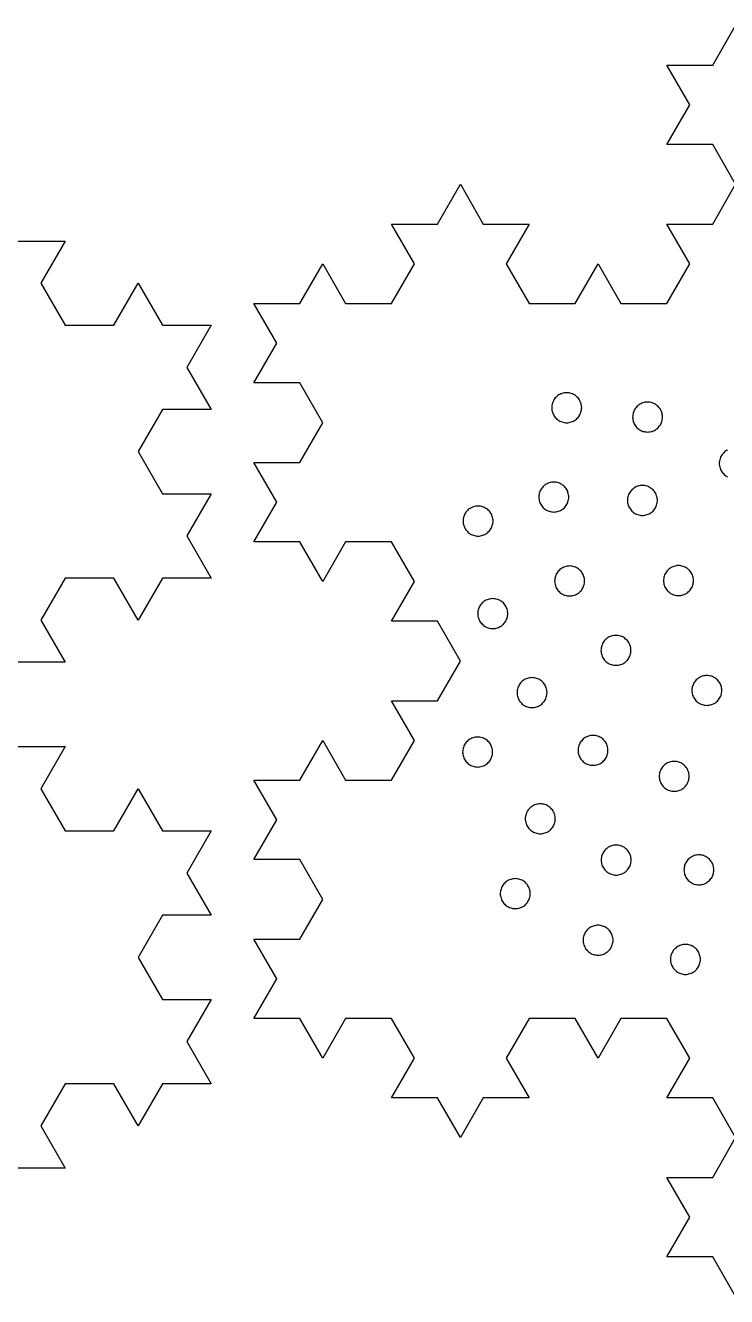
# Model space of a CAD drawing. Header units: millimetres. Extents: x 0 to 377, y 0 to 280.
# Drawn here: x 239.4 to 305, y 153.7 to 272.6 of the extents above; entities that cross this region are included whole.
import ezdxf

# ---------------------------------------------------------------- set-up
doc = ezdxf.new("R2010")
doc.units = ezdxf.units.MM
doc.layers.add('CUT', color=1, linetype='Continuous')

msp = doc.modelspace()

# ---------------------------------------------------------------- linework, layer by layer
at = {"layer": 'CUT'}
for points in [[(305.8, 153.7), (303.66, 157.41), (299.37, 157.41), (301.51, 161.13), (299.37, 164.84), (303.66, 164.84), (305.8, 168.56), (303.66, 172.27), (299.37, 172.27), (301.51, 175.99), (299.37, 179.7), (295.08, 179.7), (292.94, 175.99), (290.79, 179.7), (286.5, 179.7), (284.36, 175.99), (286.5, 172.27), (282.21, 172.27), (280.07, 168.56), (277.92, 172.27), (273.63, 172.27), (275.78, 175.99), (273.63, 179.7), (269.34, 179.7), (267.2, 175.99), (265.05, 179.7), (260.76, 179.7), (262.91, 183.41), (260.76, 187.13), (265.05, 187.13), (267.2, 190.84), (265.05, 194.56), (260.76, 194.56), (262.91, 198.27), (260.76, 201.99), (265.05, 201.99), (267.2, 205.7), (269.34, 201.99), (273.63, 201.99), (275.78, 205.7), (273.63, 209.42), (277.92, 209.42), (280.07, 213.13), (277.92, 216.85), (273.63, 216.85), (275.78, 220.56), (273.63, 224.28), (269.34, 224.28), (267.2, 220.56), (265.05, 224.28), (260.76, 224.28), (262.91, 227.99), (260.76, 231.71), (265.05, 231.71), (267.2, 235.42), (265.05, 239.14), (260.76, 239.14), (262.91, 242.85), (260.76, 246.57), (265.05, 246.57), (267.2, 250.28), (269.34, 246.57), (273.63, 246.57), (275.78, 250.28), (273.63, 254), (277.92, 254), (280.07, 257.71), (282.21, 254), (286.5, 254), (284.36, 250.28), (286.5, 246.57), (290.79, 246.57), (292.94, 250.28), (295.08, 246.57), (299.37, 246.57), (301.51, 250.28), (299.37, 254), (303.66, 254), (305.8, 257.71), (303.66, 261.43), (299.37, 261.43), (301.51, 265.14), (299.37, 268.86), (303.66, 268.86), (305.8, 272.57)], [(238.56, 252.41), (243.11, 252.41), (240.84, 248.47), (243.11, 244.53), (247.66, 244.53), (249.94, 248.47), (252.21, 244.53), (256.76, 244.53), (254.49, 240.59), (256.76, 236.65), (252.21, 236.65), (249.94, 232.71), (252.21, 228.77), (256.76, 228.77), (254.49, 224.83), (256.76, 220.89), (252.21, 220.89), (249.94, 216.95), (247.66, 220.89), (243.11, 220.89), (240.84, 216.95), (243.11, 213.01), (238.56, 213.01)], [(305.04, 232.86), (304.95, 232.81), (304.86, 232.75), (304.77, 232.68), (304.69, 232.61), (304.61, 232.52), (304.55, 232.44), (304.48, 232.35), (304.43, 232.25), (304.39, 232.15), (304.35, 232.05), (304.32, 231.94), (304.3, 231.83), (304.28, 231.73), (304.28, 231.62), (304.28, 231.51), (304.3, 231.4), (304.32, 231.29), (304.35, 231.18), (304.39, 231.08), (304.43, 230.98), (304.48, 230.88), (304.55, 230.79), (304.61, 230.71), (304.69, 230.63), (304.77, 230.55), (304.86, 230.48), (304.95, 230.42), (305.04, 230.37)], [(238.56, 205.13), (243.11, 205.13), (240.84, 201.19), (243.11, 197.24), (247.66, 197.24), (249.94, 201.19), (252.21, 197.24), (256.76, 197.24), (254.49, 193.3), (256.76, 189.36), (252.21, 189.36), (249.94, 185.42), (252.21, 181.48), (256.76, 181.48), (254.49, 177.54), (256.76, 173.6), (252.21, 173.6), (249.94, 169.66), (247.66, 173.6), (243.11, 173.6), (240.84, 169.66), (243.11, 165.72), (238.56, 165.72)]]:
    msp.add_lwpolyline(points, dxfattribs=at)
for points in [[(291.3, 236.28), (291.34, 236.39), (291.37, 236.49), (291.39, 236.6), (291.4, 236.71), (291.41, 236.82), (291.4, 236.93), (291.39, 237.04), (291.37, 237.15), (291.34, 237.25), (291.3, 237.35), (291.25, 237.45), (291.2, 237.55), (291.14, 237.64), (291.07, 237.73), (291, 237.81), (290.92, 237.88), (290.83, 237.95), (290.74, 238.01), (290.64, 238.07), (290.54, 238.11), (290.44, 238.15), (290.33, 238.18), (290.23, 238.2), (290.12, 238.21), (290.01, 238.22), (289.9, 238.21), (289.79, 238.2), (289.68, 238.18), (289.57, 238.15), (289.47, 238.11), (289.37, 238.07), (289.27, 238.01), (289.18, 237.95), (289.1, 237.88), (289.02, 237.81), (288.94, 237.73), (288.87, 237.64), (288.81, 237.55), (288.76, 237.45), (288.71, 237.35), (288.67, 237.25), (288.64, 237.15), (288.62, 237.04), (288.61, 236.93), (288.61, 236.82), (288.61, 236.71), (288.62, 236.6), (288.64, 236.49), (288.67, 236.39), (288.71, 236.28), (288.76, 236.18), (288.81, 236.09), (288.87, 236), (288.94, 235.91), (289.02, 235.83), (289.1, 235.75), (289.18, 235.69), (289.27, 235.62), (289.37, 235.57), (289.47, 235.53), (289.57, 235.49), (289.68, 235.46), (289.79, 235.44), (289.9, 235.42), (290.01, 235.42), (290.12, 235.42), (290.23, 235.44), (290.33, 235.46), (290.44, 235.49), (290.54, 235.53), (290.64, 235.57), (290.74, 235.62), (290.83, 235.69), (290.92, 235.75), (291, 235.83), (291.07, 235.91), (291.14, 236), (291.2, 236.09), (291.25, 236.18), (291.3, 236.28)], [(298.86, 235.41), (298.9, 235.51), (298.93, 235.62), (298.95, 235.72), (298.97, 235.83), (298.97, 235.94), (298.97, 236.05), (298.95, 236.16), (298.93, 236.27), (298.9, 236.38), (298.86, 236.48), (298.82, 236.58), (298.77, 236.67), (298.7, 236.77), (298.64, 236.85), (298.56, 236.93), (298.48, 237.01), (298.39, 237.08), (298.3, 237.14), (298.21, 237.19), (298.11, 237.24), (298, 237.27), (297.9, 237.3), (297.79, 237.33), (297.68, 237.34), (297.57, 237.34), (297.46, 237.34), (297.35, 237.33), (297.24, 237.3), (297.14, 237.27), (297.04, 237.24), (296.94, 237.19), (296.84, 237.14), (296.75, 237.08), (296.66, 237.01), (296.58, 236.93), (296.51, 236.85), (296.44, 236.77), (296.38, 236.67), (296.32, 236.58), (296.28, 236.48), (296.24, 236.38), (296.21, 236.27), (296.19, 236.16), (296.18, 236.05), (296.17, 235.94), (296.18, 235.83), (296.19, 235.72), (296.21, 235.62), (296.24, 235.51), (296.28, 235.41), (296.32, 235.31), (296.38, 235.21), (296.44, 235.12), (296.51, 235.03), (296.58, 234.95), (296.66, 234.88), (296.75, 234.81), (296.84, 234.75), (296.94, 234.7), (297.04, 234.65), (297.14, 234.61), (297.24, 234.58), (297.35, 234.56), (297.46, 234.55), (297.57, 234.54), (297.68, 234.55), (297.79, 234.56), (297.9, 234.58), (298, 234.61), (298.11, 234.65), (298.21, 234.7), (298.3, 234.75), (298.39, 234.81), (298.48, 234.88), (298.56, 234.95), (298.64, 235.03), (298.7, 235.12), (298.77, 235.21), (298.82, 235.31), (298.86, 235.41)], [(290.1, 227.93), (290.13, 228.03), (290.16, 228.14), (290.18, 228.24), (290.2, 228.35), (290.2, 228.46), (290.2, 228.57), (290.18, 228.68), (290.16, 228.79), (290.13, 228.89), (290.1, 229), (290.05, 229.1), (290, 229.19), (289.93, 229.29), (289.87, 229.37), (289.79, 229.45), (289.71, 229.53), (289.62, 229.59), (289.53, 229.66), (289.44, 229.71), (289.34, 229.76), (289.23, 229.79), (289.13, 229.82), (289.02, 229.85), (288.91, 229.86), (288.8, 229.86), (288.69, 229.86), (288.58, 229.85), (288.48, 229.82), (288.37, 229.79), (288.27, 229.76), (288.17, 229.71), (288.07, 229.66), (287.98, 229.59), (287.89, 229.53), (287.81, 229.45), (287.74, 229.37), (287.67, 229.29), (287.61, 229.19), (287.55, 229.1), (287.51, 229), (287.47, 228.89), (287.44, 228.79), (287.42, 228.68), (287.41, 228.57), (287.4, 228.46), (287.41, 228.35), (287.42, 228.24), (287.44, 228.14), (287.47, 228.03), (287.51, 227.93), (287.55, 227.83), (287.61, 227.73), (287.67, 227.64), (287.74, 227.55), (287.81, 227.47), (287.89, 227.4), (287.98, 227.33), (288.07, 227.27), (288.17, 227.21), (288.27, 227.17), (288.37, 227.13), (288.48, 227.1), (288.58, 227.08), (288.69, 227.07), (288.8, 227.06), (288.91, 227.07), (289.02, 227.08), (289.13, 227.1), (289.23, 227.13), (289.34, 227.17), (289.44, 227.21), (289.53, 227.27), (289.62, 227.33), (289.71, 227.4), (289.79, 227.47), (289.87, 227.55), (289.93, 227.64), (290, 227.73), (290.05, 227.83), (290.1, 227.93)], [(298.38, 227.61), (298.42, 227.72), (298.45, 227.82), (298.47, 227.93), (298.49, 228.04), (298.49, 228.15), (298.49, 228.26), (298.47, 228.37), (298.45, 228.48), (298.42, 228.58), (298.38, 228.69), (298.34, 228.79), (298.28, 228.88), (298.22, 228.97), (298.15, 229.06), (298.08, 229.14), (298, 229.21), (297.91, 229.28), (297.82, 229.34), (297.73, 229.4), (297.63, 229.44), (297.52, 229.48), (297.42, 229.51), (297.31, 229.53), (297.2, 229.55), (297.09, 229.55), (296.98, 229.55), (296.87, 229.53), (296.76, 229.51), (296.66, 229.48), (296.55, 229.44), (296.45, 229.4), (296.36, 229.34), (296.27, 229.28), (296.18, 229.21), (296.1, 229.14), (296.03, 229.06), (295.96, 228.97), (295.9, 228.88), (295.84, 228.79), (295.8, 228.69), (295.76, 228.58), (295.73, 228.48), (295.71, 228.37), (295.69, 228.26), (295.69, 228.15), (295.69, 228.04), (295.71, 227.93), (295.73, 227.82), (295.76, 227.72), (295.8, 227.61), (295.84, 227.51), (295.9, 227.42), (295.96, 227.33), (296.03, 227.24), (296.1, 227.16), (296.18, 227.09), (296.27, 227.02), (296.36, 226.96), (296.45, 226.9), (296.55, 226.86), (296.66, 226.82), (296.76, 226.79), (296.87, 226.77), (296.98, 226.75), (297.09, 226.75), (297.2, 226.75), (297.31, 226.77), (297.42, 226.79), (297.52, 226.82), (297.63, 226.86), (297.73, 226.9), (297.82, 226.96), (297.91, 227.02), (298, 227.09), (298.08, 227.16), (298.15, 227.24), (298.22, 227.33), (298.28, 227.42), (298.34, 227.51), (298.38, 227.61)], [(283.01, 225.68), (283.05, 225.79), (283.08, 225.89), (283.1, 226), (283.12, 226.11), (283.12, 226.22), (283.12, 226.33), (283.1, 226.44), (283.08, 226.55), (283.05, 226.65), (283.01, 226.76), (282.97, 226.86), (282.92, 226.95), (282.85, 227.04), (282.79, 227.13), (282.71, 227.21), (282.63, 227.29), (282.54, 227.35), (282.45, 227.41), (282.36, 227.47), (282.26, 227.51), (282.15, 227.55), (282.05, 227.58), (281.94, 227.6), (281.83, 227.62), (281.72, 227.62), (281.61, 227.62), (281.5, 227.6), (281.39, 227.58), (281.29, 227.55), (281.19, 227.51), (281.09, 227.47), (280.99, 227.41), (280.9, 227.35), (280.81, 227.29), (280.73, 227.21), (280.66, 227.13), (280.59, 227.04), (280.53, 226.95), (280.47, 226.86), (280.43, 226.76), (280.39, 226.65), (280.36, 226.55), (280.34, 226.44), (280.33, 226.33), (280.32, 226.22), (280.33, 226.11), (280.34, 226), (280.36, 225.89), (280.39, 225.79), (280.43, 225.68), (280.47, 225.58), (280.53, 225.49), (280.59, 225.4), (280.66, 225.31), (280.73, 225.23), (280.81, 225.16), (280.9, 225.09), (280.99, 225.03), (281.09, 224.97), (281.19, 224.93), (281.29, 224.89), (281.39, 224.86), (281.5, 224.84), (281.61, 224.82), (281.72, 224.82), (281.83, 224.82), (281.94, 224.84), (282.05, 224.86), (282.15, 224.89), (282.26, 224.93), (282.36, 224.97), (282.45, 225.03), (282.54, 225.09), (282.63, 225.16), (282.71, 225.23), (282.79, 225.31), (282.85, 225.4), (282.92, 225.49), (282.97, 225.58), (283.01, 225.68)], [(291.57, 220.08), (291.61, 220.18), (291.64, 220.29), (291.66, 220.4), (291.68, 220.51), (291.68, 220.62), (291.68, 220.73), (291.66, 220.84), (291.64, 220.94), (291.61, 221.05), (291.57, 221.15), (291.53, 221.25), (291.47, 221.35), (291.41, 221.44), (291.35, 221.53), (291.27, 221.61), (291.19, 221.68), (291.1, 221.75), (291.01, 221.81), (290.92, 221.86), (290.82, 221.91), (290.71, 221.95), (290.61, 221.98), (290.5, 222), (290.39, 222.01), (290.28, 222.02), (290.17, 222.01), (290.06, 222), (289.95, 221.98), (289.85, 221.95), (289.75, 221.91), (289.65, 221.86), (289.55, 221.81), (289.46, 221.75), (289.37, 221.68), (289.29, 221.61), (289.22, 221.53), (289.15, 221.44), (289.09, 221.35), (289.03, 221.25), (288.99, 221.15), (288.95, 221.05), (288.92, 220.94), (288.9, 220.84), (288.89, 220.73), (288.88, 220.62), (288.89, 220.51), (288.9, 220.4), (288.92, 220.29), (288.95, 220.18), (288.99, 220.08), (289.03, 219.98), (289.09, 219.89), (289.15, 219.79), (289.22, 219.71), (289.29, 219.63), (289.37, 219.55), (289.46, 219.48), (289.55, 219.42), (289.65, 219.37), (289.75, 219.32), (289.85, 219.29), (289.95, 219.26), (290.06, 219.23), (290.17, 219.22), (290.28, 219.22), (290.39, 219.22), (290.5, 219.23), (290.61, 219.26), (290.71, 219.29), (290.82, 219.32), (290.92, 219.37), (291.01, 219.42), (291.1, 219.48), (291.19, 219.55), (291.27, 219.63), (291.35, 219.71), (291.41, 219.79), (291.47, 219.89), (291.53, 219.98), (291.57, 220.08)], [(301.76, 220.11), (301.79, 220.22), (301.82, 220.32), (301.85, 220.43), (301.86, 220.54), (301.86, 220.65), (301.86, 220.76), (301.85, 220.87), (301.82, 220.98), (301.79, 221.08), (301.76, 221.19), (301.71, 221.29), (301.66, 221.38), (301.6, 221.47), (301.53, 221.56), (301.45, 221.64), (301.37, 221.71), (301.29, 221.78), (301.19, 221.84), (301.1, 221.9), (301, 221.94), (300.9, 221.98), (300.79, 222.01), (300.68, 222.03), (300.57, 222.05), (300.46, 222.05), (300.35, 222.05), (300.24, 222.03), (300.14, 222.01), (300.03, 221.98), (299.93, 221.94), (299.83, 221.9), (299.73, 221.84), (299.64, 221.78), (299.55, 221.71), (299.47, 221.64), (299.4, 221.56), (299.33, 221.47), (299.27, 221.38), (299.22, 221.29), (299.17, 221.19), (299.13, 221.08), (299.1, 220.98), (299.08, 220.87), (299.07, 220.76), (299.06, 220.65), (299.07, 220.54), (299.08, 220.43), (299.1, 220.32), (299.13, 220.22), (299.17, 220.11), (299.22, 220.01), (299.27, 219.92), (299.33, 219.83), (299.4, 219.74), (299.47, 219.66), (299.55, 219.59), (299.64, 219.52), (299.73, 219.46), (299.83, 219.4), (299.93, 219.36), (300.03, 219.32), (300.14, 219.29), (300.24, 219.27), (300.35, 219.25), (300.46, 219.25), (300.57, 219.25), (300.68, 219.27), (300.79, 219.29), (300.9, 219.32), (301, 219.36), (301.1, 219.4), (301.19, 219.46), (301.29, 219.52), (301.37, 219.59), (301.45, 219.66), (301.53, 219.74), (301.6, 219.83), (301.66, 219.92), (301.71, 220.01), (301.76, 220.11)], [(284.39, 217.03), (284.43, 217.13), (284.46, 217.24), (284.48, 217.35), (284.49, 217.46), (284.5, 217.57), (284.49, 217.68), (284.48, 217.79), (284.46, 217.89), (284.43, 218), (284.39, 218.1), (284.34, 218.2), (284.29, 218.3), (284.23, 218.39), (284.16, 218.48), (284.09, 218.56), (284.01, 218.63), (283.92, 218.7), (283.83, 218.76), (283.73, 218.81), (283.63, 218.86), (283.53, 218.9), (283.42, 218.93), (283.31, 218.95), (283.21, 218.96), (283.1, 218.97), (282.99, 218.96), (282.88, 218.95), (282.77, 218.93), (282.66, 218.9), (282.56, 218.86), (282.46, 218.81), (282.36, 218.76), (282.27, 218.7), (282.19, 218.63), (282.11, 218.56), (282.03, 218.48), (281.96, 218.39), (281.9, 218.3), (281.85, 218.2), (281.8, 218.1), (281.76, 218), (281.73, 217.89), (281.71, 217.79), (281.7, 217.68), (281.7, 217.57), (281.7, 217.46), (281.71, 217.35), (281.73, 217.24), (281.76, 217.13), (281.8, 217.03), (281.85, 216.93), (281.9, 216.84), (281.96, 216.74), (282.03, 216.66), (282.11, 216.58), (282.19, 216.5), (282.27, 216.43), (282.36, 216.37), (282.46, 216.32), (282.56, 216.27), (282.66, 216.24), (282.77, 216.21), (282.88, 216.18), (282.99, 216.17), (283.1, 216.17), (283.21, 216.17), (283.31, 216.18), (283.42, 216.21), (283.53, 216.24), (283.63, 216.27), (283.73, 216.32), (283.83, 216.37), (283.92, 216.43), (284.01, 216.5), (284.09, 216.58), (284.16, 216.66), (284.23, 216.74), (284.29, 216.84), (284.34, 216.93), (284.39, 217.03)], [(295.91, 213.59), (295.94, 213.7), (295.97, 213.8), (296, 213.91), (296.01, 214.02), (296.01, 214.13), (296.01, 214.24), (296, 214.35), (295.97, 214.46), (295.94, 214.56), (295.91, 214.66), (295.86, 214.76), (295.81, 214.86), (295.75, 214.95), (295.68, 215.04), (295.6, 215.12), (295.52, 215.19), (295.44, 215.26), (295.34, 215.32), (295.25, 215.38), (295.15, 215.42), (295.05, 215.46), (294.94, 215.49), (294.83, 215.51), (294.72, 215.52), (294.61, 215.53), (294.5, 215.52), (294.39, 215.51), (294.29, 215.49), (294.18, 215.46), (294.08, 215.42), (293.98, 215.38), (293.88, 215.32), (293.79, 215.26), (293.7, 215.19), (293.62, 215.12), (293.55, 215.04), (293.48, 214.95), (293.42, 214.86), (293.37, 214.76), (293.32, 214.66), (293.28, 214.56), (293.25, 214.46), (293.23, 214.35), (293.22, 214.24), (293.21, 214.13), (293.22, 214.02), (293.23, 213.91), (293.25, 213.8), (293.28, 213.7), (293.32, 213.59), (293.37, 213.49), (293.42, 213.4), (293.48, 213.31), (293.55, 213.22), (293.62, 213.14), (293.7, 213.06), (293.79, 213), (293.88, 212.93), (293.98, 212.88), (294.08, 212.83), (294.18, 212.8), (294.29, 212.77), (294.39, 212.75), (294.5, 212.73), (294.61, 212.73), (294.72, 212.73), (294.83, 212.75), (294.94, 212.77), (295.05, 212.8), (295.15, 212.83), (295.25, 212.88), (295.34, 212.93), (295.44, 213), (295.52, 213.06), (295.6, 213.14), (295.68, 213.22), (295.75, 213.31), (295.81, 213.4), (295.86, 213.49), (295.91, 213.59)], [(304.41, 209.85), (304.45, 209.95), (304.48, 210.05), (304.5, 210.16), (304.51, 210.27), (304.51, 210.38), (304.51, 210.49), (304.5, 210.6), (304.48, 210.71), (304.45, 210.81), (304.41, 210.92), (304.36, 211.02), (304.31, 211.11), (304.25, 211.2), (304.18, 211.29), (304.1, 211.37), (304.02, 211.45), (303.94, 211.51), (303.85, 211.57), (303.75, 211.63), (303.65, 211.67), (303.55, 211.71), (303.44, 211.74), (303.33, 211.76), (303.22, 211.78), (303.11, 211.78), (303, 211.78), (302.89, 211.76), (302.79, 211.74), (302.68, 211.71), (302.58, 211.67), (302.48, 211.63), (302.38, 211.57), (302.29, 211.51), (302.2, 211.45), (302.12, 211.37), (302.05, 211.29), (301.98, 211.2), (301.92, 211.11), (301.87, 211.02), (301.82, 210.92), (301.78, 210.81), (301.75, 210.71), (301.73, 210.6), (301.72, 210.49), (301.71, 210.38), (301.72, 210.27), (301.73, 210.16), (301.75, 210.05), (301.78, 209.95), (301.82, 209.85), (301.87, 209.75), (301.92, 209.65), (301.98, 209.56), (302.05, 209.47), (302.12, 209.39), (302.2, 209.32), (302.29, 209.25), (302.38, 209.19), (302.48, 209.13), (302.58, 209.09), (302.68, 209.05), (302.79, 209.02), (302.89, 209), (303, 208.99), (303.11, 208.98), (303.22, 208.99), (303.33, 209), (303.44, 209.02), (303.55, 209.05), (303.65, 209.09), (303.75, 209.13), (303.85, 209.19), (303.94, 209.25), (304.02, 209.32), (304.1, 209.39), (304.18, 209.47), (304.25, 209.56), (304.31, 209.65), (304.36, 209.75), (304.41, 209.85)], [(288.06, 209.64), (288.1, 209.74), (288.13, 209.85), (288.15, 209.96), (288.16, 210.07), (288.17, 210.18), (288.16, 210.29), (288.15, 210.4), (288.13, 210.5), (288.1, 210.61), (288.06, 210.71), (288.02, 210.81), (287.96, 210.91), (287.9, 211), (287.83, 211.09), (287.76, 211.17), (287.68, 211.24), (287.59, 211.31), (287.5, 211.37), (287.4, 211.42), (287.3, 211.47), (287.2, 211.51), (287.09, 211.54), (286.99, 211.56), (286.88, 211.57), (286.77, 211.58), (286.66, 211.57), (286.55, 211.56), (286.44, 211.54), (286.34, 211.51), (286.23, 211.47), (286.13, 211.42), (286.04, 211.37), (285.94, 211.31), (285.86, 211.24), (285.78, 211.17), (285.7, 211.09), (285.64, 211), (285.57, 210.91), (285.52, 210.81), (285.47, 210.71), (285.44, 210.61), (285.41, 210.5), (285.38, 210.4), (285.37, 210.29), (285.37, 210.18), (285.37, 210.07), (285.38, 209.96), (285.41, 209.85), (285.44, 209.74), (285.47, 209.64), (285.52, 209.54), (285.57, 209.44), (285.64, 209.35), (285.7, 209.27), (285.78, 209.19), (285.86, 209.11), (285.94, 209.04), (286.04, 208.98), (286.13, 208.93), (286.23, 208.88), (286.34, 208.84), (286.44, 208.82), (286.55, 208.79), (286.66, 208.78), (286.77, 208.78), (286.88, 208.78), (286.99, 208.79), (287.09, 208.82), (287.2, 208.84), (287.3, 208.88), (287.4, 208.93), (287.5, 208.98), (287.59, 209.04), (287.68, 209.11), (287.76, 209.19), (287.83, 209.27), (287.9, 209.35), (287.96, 209.44), (288.02, 209.54), (288.06, 209.64)], [(282.98, 204.09), (283.01, 204.19), (283.04, 204.3), (283.07, 204.4), (283.08, 204.51), (283.08, 204.62), (283.08, 204.73), (283.07, 204.84), (283.04, 204.95), (283.01, 205.05), (282.98, 205.16), (282.93, 205.26), (282.88, 205.35), (282.81, 205.44), (282.75, 205.53), (282.67, 205.61), (282.59, 205.69), (282.51, 205.75), (282.41, 205.82), (282.32, 205.87), (282.22, 205.92), (282.11, 205.95), (282.01, 205.98), (281.9, 206), (281.79, 206.02), (281.68, 206.02), (281.57, 206.02), (281.46, 206), (281.36, 205.98), (281.25, 205.95), (281.15, 205.92), (281.05, 205.87), (280.95, 205.82), (280.86, 205.75), (280.77, 205.69), (280.69, 205.61), (280.62, 205.53), (280.55, 205.44), (280.49, 205.35), (280.43, 205.26), (280.39, 205.16), (280.35, 205.05), (280.32, 204.95), (280.3, 204.84), (280.29, 204.73), (280.28, 204.62), (280.29, 204.51), (280.3, 204.4), (280.32, 204.3), (280.35, 204.19), (280.39, 204.09), (280.43, 203.99), (280.49, 203.89), (280.55, 203.8), (280.62, 203.71), (280.69, 203.63), (280.77, 203.56), (280.86, 203.49), (280.95, 203.43), (281.05, 203.37), (281.15, 203.33), (281.25, 203.29), (281.36, 203.26), (281.46, 203.24), (281.57, 203.23), (281.68, 203.22), (281.79, 203.23), (281.9, 203.24), (282.01, 203.26), (282.11, 203.29), (282.22, 203.33), (282.32, 203.37), (282.41, 203.43), (282.51, 203.49), (282.59, 203.56), (282.67, 203.63), (282.75, 203.71), (282.81, 203.8), (282.88, 203.89), (282.93, 203.99), (282.98, 204.09)], [(293.77, 204.24), (293.8, 204.34), (293.83, 204.45), (293.86, 204.56), (293.87, 204.67), (293.87, 204.78), (293.87, 204.88), (293.86, 204.99), (293.83, 205.1), (293.8, 205.21), (293.77, 205.31), (293.72, 205.41), (293.67, 205.51), (293.61, 205.6), (293.54, 205.68), (293.46, 205.77), (293.38, 205.84), (293.3, 205.91), (293.2, 205.97), (293.11, 206.02), (293.01, 206.07), (292.91, 206.11), (292.8, 206.14), (292.69, 206.16), (292.58, 206.17), (292.47, 206.18), (292.36, 206.17), (292.25, 206.16), (292.15, 206.14), (292.04, 206.11), (291.94, 206.07), (291.84, 206.02), (291.74, 205.97), (291.65, 205.91), (291.56, 205.84), (291.48, 205.77), (291.41, 205.68), (291.34, 205.6), (291.28, 205.51), (291.23, 205.41), (291.18, 205.31), (291.14, 205.21), (291.11, 205.1), (291.09, 204.99), (291.08, 204.88), (291.07, 204.78), (291.08, 204.67), (291.09, 204.56), (291.11, 204.45), (291.14, 204.34), (291.18, 204.24), (291.23, 204.14), (291.28, 204.04), (291.34, 203.95), (291.41, 203.87), (291.48, 203.79), (291.56, 203.71), (291.65, 203.64), (291.74, 203.58), (291.84, 203.53), (291.94, 203.48), (292.04, 203.44), (292.15, 203.41), (292.25, 203.39), (292.36, 203.38), (292.47, 203.38), (292.58, 203.38), (292.69, 203.39), (292.8, 203.41), (292.91, 203.44), (293.01, 203.48), (293.11, 203.53), (293.2, 203.58), (293.3, 203.64), (293.38, 203.71), (293.46, 203.79), (293.54, 203.87), (293.61, 203.95), (293.67, 204.04), (293.72, 204.14), (293.77, 204.24)], [(301.35, 201.81), (301.39, 201.92), (301.42, 202.02), (301.44, 202.13), (301.46, 202.24), (301.46, 202.35), (301.46, 202.46), (301.44, 202.57), (301.42, 202.67), (301.39, 202.78), (301.35, 202.88), (301.31, 202.98), (301.26, 203.08), (301.19, 203.17), (301.13, 203.26), (301.05, 203.34), (300.97, 203.41), (300.88, 203.48), (300.79, 203.54), (300.7, 203.6), (300.6, 203.64), (300.49, 203.68), (300.39, 203.71), (300.28, 203.73), (300.17, 203.74), (300.06, 203.75), (299.95, 203.74), (299.84, 203.73), (299.73, 203.71), (299.63, 203.68), (299.53, 203.64), (299.43, 203.6), (299.33, 203.54), (299.24, 203.48), (299.15, 203.41), (299.07, 203.34), (299, 203.26), (298.93, 203.17), (298.87, 203.08), (298.81, 202.98), (298.77, 202.88), (298.73, 202.78), (298.7, 202.67), (298.68, 202.57), (298.67, 202.46), (298.66, 202.35), (298.67, 202.24), (298.68, 202.13), (298.7, 202.02), (298.73, 201.92), (298.77, 201.81), (298.81, 201.71), (298.87, 201.62), (298.93, 201.53), (299, 201.44), (299.07, 201.36), (299.15, 201.28), (299.24, 201.22), (299.33, 201.15), (299.43, 201.1), (299.53, 201.05), (299.63, 201.02), (299.73, 200.99), (299.84, 200.97), (299.95, 200.95), (300.06, 200.95), (300.17, 200.95), (300.28, 200.97), (300.39, 200.99), (300.49, 201.02), (300.6, 201.05), (300.7, 201.1), (300.79, 201.15), (300.88, 201.22), (300.97, 201.28), (301.05, 201.36), (301.13, 201.44), (301.19, 201.53), (301.26, 201.62), (301.31, 201.71), (301.35, 201.81)], [(288.83, 197.84), (288.87, 197.95), (288.9, 198.05), (288.92, 198.16), (288.94, 198.27), (288.94, 198.38), (288.94, 198.49), (288.92, 198.6), (288.9, 198.71), (288.87, 198.81), (288.83, 198.92), (288.79, 199.01), (288.73, 199.11), (288.67, 199.2), (288.6, 199.29), (288.53, 199.37), (288.45, 199.44), (288.36, 199.51), (288.27, 199.57), (288.18, 199.63), (288.08, 199.67), (287.97, 199.71), (287.87, 199.74), (287.76, 199.76), (287.65, 199.78), (287.54, 199.78), (287.43, 199.78), (287.32, 199.76), (287.21, 199.74), (287.11, 199.71), (287, 199.67), (286.9, 199.63), (286.81, 199.57), (286.72, 199.51), (286.63, 199.44), (286.55, 199.37), (286.48, 199.29), (286.41, 199.2), (286.35, 199.11), (286.29, 199.01), (286.25, 198.92), (286.21, 198.81), (286.18, 198.71), (286.16, 198.6), (286.14, 198.49), (286.14, 198.38), (286.14, 198.27), (286.16, 198.16), (286.18, 198.05), (286.21, 197.95), (286.25, 197.84), (286.29, 197.74), (286.35, 197.65), (286.41, 197.56), (286.48, 197.47), (286.55, 197.39), (286.63, 197.31), (286.72, 197.25), (286.81, 197.19), (286.9, 197.13), (287, 197.09), (287.11, 197.05), (287.21, 197.02), (287.32, 197), (287.43, 196.98), (287.54, 196.98), (287.65, 196.98), (287.76, 197), (287.87, 197.02), (287.97, 197.05), (288.08, 197.09), (288.18, 197.13), (288.27, 197.19), (288.36, 197.25), (288.45, 197.31), (288.53, 197.39), (288.6, 197.47), (288.67, 197.56), (288.73, 197.65), (288.79, 197.74), (288.83, 197.84)], [(295.93, 193.98), (295.97, 194.08), (296, 194.19), (296.02, 194.3), (296.03, 194.41), (296.03, 194.52), (296.03, 194.63), (296.02, 194.74), (296, 194.84), (295.97, 194.95), (295.93, 195.05), (295.88, 195.15), (295.83, 195.25), (295.77, 195.34), (295.7, 195.43), (295.62, 195.51), (295.54, 195.58), (295.46, 195.65), (295.37, 195.71), (295.27, 195.76), (295.17, 195.81), (295.07, 195.85), (294.96, 195.88), (294.85, 195.9), (294.74, 195.91), (294.63, 195.92), (294.52, 195.91), (294.42, 195.9), (294.31, 195.88), (294.2, 195.85), (294.1, 195.81), (294, 195.76), (293.9, 195.71), (293.81, 195.65), (293.73, 195.58), (293.64, 195.51), (293.57, 195.43), (293.5, 195.34), (293.44, 195.25), (293.39, 195.15), (293.34, 195.05), (293.3, 194.95), (293.27, 194.84), (293.25, 194.74), (293.24, 194.63), (293.23, 194.52), (293.24, 194.41), (293.25, 194.3), (293.27, 194.19), (293.3, 194.08), (293.34, 193.98), (293.39, 193.88), (293.44, 193.79), (293.5, 193.69), (293.57, 193.61), (293.64, 193.53), (293.73, 193.45), (293.81, 193.38), (293.9, 193.32), (294, 193.27), (294.1, 193.22), (294.2, 193.19), (294.31, 193.16), (294.42, 193.13), (294.52, 193.12), (294.63, 193.12), (294.74, 193.12), (294.85, 193.13), (294.96, 193.16), (295.07, 193.19), (295.17, 193.22), (295.27, 193.27), (295.37, 193.32), (295.46, 193.38), (295.54, 193.45), (295.62, 193.53), (295.7, 193.61), (295.77, 193.69), (295.83, 193.79), (295.88, 193.88), (295.93, 193.98)], [(303.67, 193.06), (303.7, 193.17), (303.73, 193.27), (303.75, 193.38), (303.77, 193.49), (303.77, 193.6), (303.77, 193.71), (303.75, 193.82), (303.73, 193.93), (303.7, 194.03), (303.67, 194.14), (303.62, 194.24), (303.57, 194.33), (303.5, 194.42), (303.44, 194.51), (303.36, 194.59), (303.28, 194.66), (303.19, 194.73), (303.1, 194.79), (303.01, 194.85), (302.91, 194.89), (302.8, 194.93), (302.7, 194.96), (302.59, 194.98), (302.48, 195), (302.37, 195), (302.26, 195), (302.15, 194.98), (302.04, 194.96), (301.94, 194.93), (301.84, 194.89), (301.74, 194.85), (301.64, 194.79), (301.55, 194.73), (301.46, 194.66), (301.38, 194.59), (301.31, 194.51), (301.24, 194.42), (301.18, 194.33), (301.12, 194.24), (301.08, 194.14), (301.04, 194.03), (301.01, 193.93), (300.99, 193.82), (300.98, 193.71), (300.97, 193.6), (300.98, 193.49), (300.99, 193.38), (301.01, 193.27), (301.04, 193.17), (301.08, 193.06), (301.12, 192.96), (301.18, 192.87), (301.24, 192.78), (301.31, 192.69), (301.38, 192.61), (301.46, 192.54), (301.55, 192.47), (301.64, 192.41), (301.74, 192.35), (301.84, 192.31), (301.94, 192.27), (302.04, 192.24), (302.15, 192.22), (302.26, 192.2), (302.37, 192.2), (302.48, 192.2), (302.59, 192.22), (302.7, 192.24), (302.8, 192.27), (302.91, 192.31), (303.01, 192.35), (303.1, 192.41), (303.19, 192.47), (303.28, 192.54), (303.36, 192.61), (303.44, 192.69), (303.5, 192.78), (303.57, 192.87), (303.62, 192.96), (303.67, 193.06)], [(286.49, 190.84), (286.53, 190.95), (286.56, 191.05), (286.58, 191.16), (286.59, 191.27), (286.6, 191.38), (286.59, 191.49), (286.58, 191.6), (286.56, 191.7), (286.53, 191.81), (286.49, 191.91), (286.45, 192.01), (286.39, 192.11), (286.33, 192.2), (286.26, 192.29), (286.19, 192.37), (286.11, 192.44), (286.02, 192.51), (285.93, 192.57), (285.83, 192.63), (285.73, 192.67), (285.63, 192.71), (285.52, 192.74), (285.42, 192.76), (285.31, 192.77), (285.2, 192.78), (285.09, 192.77), (284.98, 192.76), (284.87, 192.74), (284.77, 192.71), (284.66, 192.67), (284.56, 192.63), (284.47, 192.57), (284.37, 192.51), (284.29, 192.44), (284.21, 192.37), (284.13, 192.29), (284.07, 192.2), (284, 192.11), (283.95, 192.01), (283.9, 191.91), (283.87, 191.81), (283.84, 191.7), (283.81, 191.6), (283.8, 191.49), (283.8, 191.38), (283.8, 191.27), (283.81, 191.16), (283.84, 191.05), (283.87, 190.95), (283.9, 190.84), (283.95, 190.74), (284, 190.65), (284.07, 190.56), (284.13, 190.47), (284.21, 190.39), (284.29, 190.31), (284.37, 190.25), (284.47, 190.18), (284.56, 190.13), (284.66, 190.08), (284.77, 190.05), (284.87, 190.02), (284.98, 190), (285.09, 189.98), (285.2, 189.98), (285.31, 189.98), (285.42, 190), (285.52, 190.02), (285.63, 190.05), (285.73, 190.08), (285.83, 190.13), (285.93, 190.18), (286.02, 190.25), (286.11, 190.31), (286.19, 190.39), (286.26, 190.47), (286.33, 190.56), (286.39, 190.65), (286.45, 190.74), (286.49, 190.84)], [(294.23, 186.49), (294.27, 186.59), (294.3, 186.7), (294.32, 186.8), (294.34, 186.91), (294.34, 187.02), (294.34, 187.13), (294.32, 187.24), (294.3, 187.35), (294.27, 187.46), (294.23, 187.56), (294.19, 187.66), (294.13, 187.75), (294.07, 187.85), (294.01, 187.93), (293.93, 188.01), (293.85, 188.09), (293.76, 188.16), (293.67, 188.22), (293.58, 188.27), (293.48, 188.32), (293.37, 188.35), (293.27, 188.38), (293.16, 188.41), (293.05, 188.42), (292.94, 188.42), (292.83, 188.42), (292.72, 188.41), (292.61, 188.38), (292.51, 188.35), (292.4, 188.32), (292.31, 188.27), (292.21, 188.22), (292.12, 188.16), (292.03, 188.09), (291.95, 188.01), (291.88, 187.93), (291.81, 187.85), (291.75, 187.75), (291.69, 187.66), (291.65, 187.56), (291.61, 187.46), (291.58, 187.35), (291.56, 187.24), (291.55, 187.13), (291.54, 187.02), (291.55, 186.91), (291.56, 186.8), (291.58, 186.7), (291.61, 186.59), (291.65, 186.49), (291.69, 186.39), (291.75, 186.29), (291.81, 186.2), (291.88, 186.11), (291.95, 186.03), (292.03, 185.96), (292.12, 185.89), (292.21, 185.83), (292.31, 185.78), (292.4, 185.73), (292.51, 185.69), (292.61, 185.66), (292.72, 185.64), (292.83, 185.63), (292.94, 185.62), (293.05, 185.63), (293.16, 185.64), (293.27, 185.66), (293.37, 185.69), (293.48, 185.73), (293.58, 185.78), (293.67, 185.83), (293.76, 185.89), (293.85, 185.96), (293.93, 186.03), (294.01, 186.11), (294.07, 186.2), (294.13, 186.29), (294.19, 186.39), (294.23, 186.49)], [(302.44, 184.79), (302.47, 184.9), (302.49, 185.01), (302.51, 185.12), (302.51, 185.23), (302.51, 185.34), (302.49, 185.45), (302.47, 185.55), (302.44, 185.66), (302.4, 185.76), (302.36, 185.86), (302.3, 185.96), (302.24, 186.05), (302.18, 186.14), (302.1, 186.22), (302.02, 186.29), (301.93, 186.36), (301.84, 186.42), (301.75, 186.47), (301.65, 186.52), (301.54, 186.56), (301.44, 186.59), (301.33, 186.61), (301.22, 186.62), (301.11, 186.63), (301, 186.62), (300.89, 186.61), (300.78, 186.59), (300.68, 186.56), (300.58, 186.52), (300.48, 186.47), (300.38, 186.42), (300.29, 186.36), (300.2, 186.29), (300.12, 186.22), (300.05, 186.14), (299.98, 186.05), (299.92, 185.96), (299.86, 185.86), (299.82, 185.76), (299.78, 185.66), (299.75, 185.55), (299.73, 185.45), (299.72, 185.34), (299.71, 185.23), (299.72, 185.12), (299.73, 185.01), (299.75, 184.9), (299.78, 184.79), (299.82, 184.69), (299.86, 184.59), (299.92, 184.5), (299.98, 184.4), (300.05, 184.32), (300.12, 184.24), (300.2, 184.16), (300.29, 184.09), (300.38, 184.03), (300.48, 183.98), (300.58, 183.93), (300.68, 183.9), (300.78, 183.87), (300.89, 183.84), (301, 183.83), (301.11, 183.83), (301.22, 183.83), (301.33, 183.84), (301.44, 183.87), (301.54, 183.9), (301.65, 183.93), (301.75, 183.98), (301.84, 184.03), (301.93, 184.09), (302.02, 184.16), (302.1, 184.24), (302.18, 184.32), (302.24, 184.4), (302.3, 184.5), (302.36, 184.59), (302.4, 184.69), (302.44, 184.79)]]:
    msp.add_lwpolyline(points, close=True, dxfattribs=at)

doc.saveas('drawing.dxf')
